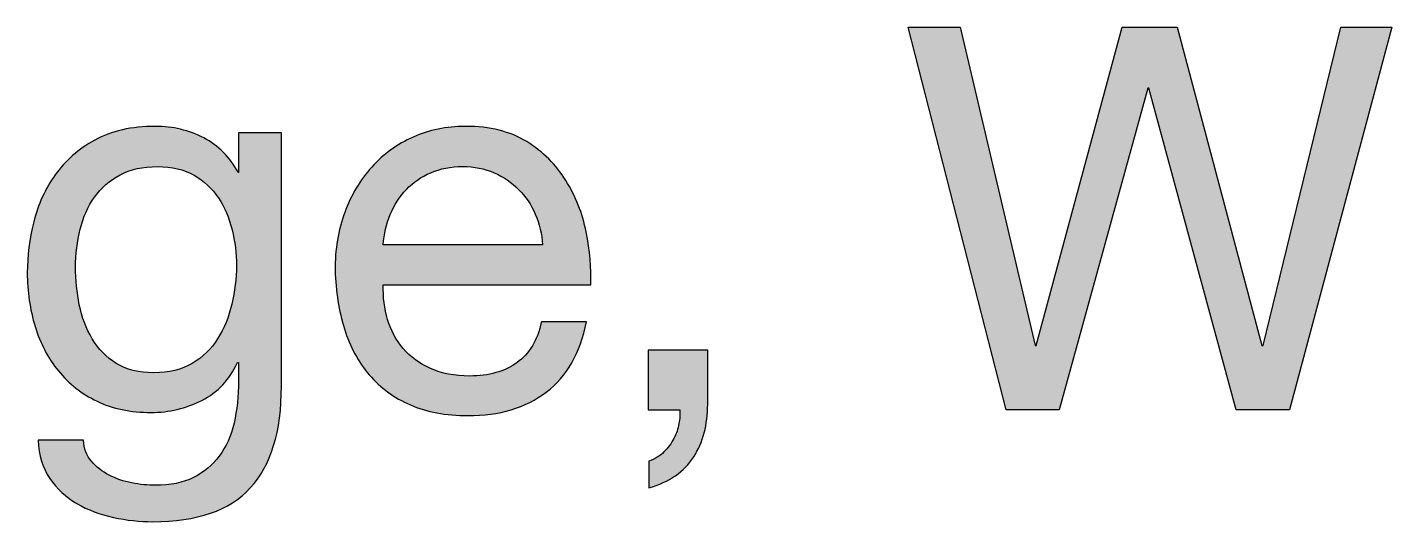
# Paper-space layout 'A2 (portrait)' of a CAD drawing. Extents: x 0 to 396, y 0 to 564.
# Drawn here: x 305.49 to 312.83, y 44.58 to 47.24 of the extents above; entities that cross this region are included whole.
import ezdxf
from ezdxf.enums import TextEntityAlignment as Align

# ---------------------------------------------------------------- set-up
doc = ezdxf.new("R2010")
doc.units = 0
doc.layers.get('0').update_dxf_attribs({"linetype": 'CONTINUOUS'})
doc.layers.get('Defpoints').update_dxf_attribs({"linetype": 'CONTINUOUS'})
doc.layers.add('JPP_Mask', color=7, linetype='CONTINUOUS')
doc.styles.add('JPP', font='arial.ttf')

# ---------------------------------------------------------------- blocks, each defined once
blk = doc.blocks.new('A2mask (portrait)')
at = {"true_color": 0x004a91}
blk.add_hatch(color=154, dxfattribs=at).paths.add_polyline_path([(312.8334, 47.238), (312.5597, 47.238), (312.1412, 45.5249), (312.1356, 45.5249), (311.68, 47.238), (311.3828, 47.238), (310.9215, 45.5249), (310.9156, 45.5249), (310.512, 47.238), (310.232, 47.238), (310.7598, 45.1788), (311.0454, 45.1788), (311.5213, 46.9093), (311.5272, 46.9093), (311.9971, 45.1788), (312.2827, 45.1788)])
h = blk.add_hatch(color=154, dxfattribs=at)
edge = h.paths.add_edge_path(flags=16)
edge.add_spline(control_points=[(306.3807, 45.4283), (306.4373, 45.4619), (306.4831, 45.5062), (306.5175, 45.561), (306.5523, 45.6157), (306.5778, 45.6778), (306.5941, 45.7469), (306.6103, 45.8162), (306.6186, 45.8854), (306.6186, 45.9547), (306.6186, 46.0199), (306.611, 46.0844), (306.5954, 46.1478), (306.5802, 46.2113), (306.5556, 46.2685), (306.5218, 46.3195), (306.4884, 46.3703), (306.4446, 46.4113), (306.3906, 46.4421), (306.3369, 46.4727), (306.2713, 46.4881), (306.1945, 46.4881), (306.1156, 46.4881), (306.0483, 46.4732), (305.9927, 46.4434), (305.937, 46.4136), (305.8913, 46.3738), (305.8558, 46.3238), (305.82, 46.2738), (305.7942, 46.2161), (305.778, 46.1507), (305.7614, 46.0854), (305.7534, 46.0171), (305.7534, 45.946), (305.7534, 45.8786), (305.7601, 45.8114), (305.7736, 45.7441), (305.7869, 45.6768), (305.8101, 45.6157), (305.8429, 45.561), (305.8754, 45.5062), (305.9188, 45.4619), (305.9725, 45.4283), (306.0265, 45.3947), (306.0937, 45.3778), (306.1743, 45.3778), (306.2551, 45.3778), (306.324, 45.3947), (306.3807, 45.4283)], knot_values=[0, 0, 0, 0, 1, 1, 1, 2, 2, 2, 3, 3, 3, 4, 4, 4, 5, 5, 5, 6, 6, 6, 7, 7, 7, 8, 8, 8, 9, 9, 9, 10, 10, 10, 11, 11, 11, 12, 12, 12, 13, 13, 13, 14, 14, 14, 15, 15, 15, 16, 16, 16, 16], degree=3, periodic=0)
edge = h.paths.add_edge_path()
edge.add_spline(control_points=[(306.6935, 44.7577), (306.5821, 44.6366), (306.4072, 44.5761), (306.1686, 44.5761), (306.0994, 44.5761), (306.0288, 44.5837), (305.9566, 44.5991), (305.8847, 44.6145), (305.819, 44.6395), (305.7604, 44.6742), (305.7017, 44.7086), (305.6534, 44.7538), (305.6149, 44.8097), (305.5765, 44.8655), (305.5553, 44.9336), (305.5513, 45.0145), (305.5513, 45.0145), (305.7965, 45.0145), (305.7965, 45.0145), (305.7985, 44.9702), (305.8124, 44.9328), (305.8383, 44.902), (305.8644, 44.8711), (305.8962, 44.8461), (305.9337, 44.8269), (305.9711, 44.8077), (306.0119, 44.7938), (306.0563, 44.7852), (306.1004, 44.7765), (306.1428, 44.7721), (306.1832, 44.7721), (306.2637, 44.7721), (306.332, 44.7862), (306.388, 44.814), (306.4436, 44.8418), (306.4897, 44.8803), (306.5261, 44.9293), (306.5629, 44.9783), (306.5891, 45.0375), (306.6057, 45.1067), (306.6219, 45.176), (306.6302, 45.2519), (306.6302, 45.3345), (306.6302, 45.3345), (306.6302, 45.4326), (306.6302, 45.4326), (306.6302, 45.4326), (306.6242, 45.4326), (306.6242, 45.4326), (306.5821, 45.3403), (306.5182, 45.2726), (306.4324, 45.2293), (306.3469, 45.1861), (306.2561, 45.1644), (306.16, 45.1644), (306.0483, 45.1644), (305.9513, 45.1846), (305.8687, 45.225), (305.7859, 45.2653), (305.7167, 45.3196), (305.661, 45.3879), (305.6053, 45.4561), (305.5636, 45.536), (305.5357, 45.6273), (305.5076, 45.7186), (305.4937, 45.8152), (305.4937, 45.9171), (305.4937, 46.0055), (305.5053, 46.0963), (305.5284, 46.1898), (305.5513, 46.2829), (305.5897, 46.3675), (305.6438, 46.4434), (305.6974, 46.5195), (305.7687, 46.5819), (305.8571, 46.631), (305.9456, 46.68), (306.0543, 46.7045), (306.1832, 46.7045), (306.2773, 46.7045), (306.3638, 46.6838), (306.4426, 46.6425), (306.5215, 46.6011), (306.5828, 46.5392), (306.6272, 46.4565), (306.6272, 46.4565), (306.6302, 46.4565), (306.6302, 46.4565), (306.6302, 46.4565), (306.6302, 46.6699), (306.6302, 46.6699), (306.6302, 46.6699), (306.8608, 46.6699), (306.8608, 46.6699), (306.8608, 46.6699), (306.8608, 45.3057), (306.8608, 45.3057), (306.8608, 45.0615), (306.8051, 44.8789), (306.6935, 44.7577)], knot_values=[0, 0, 0, 0, 1, 1, 1, 2, 2, 2, 3, 3, 3, 4, 4, 4, 5, 5, 5, 6, 6, 6, 7, 7, 7, 8, 8, 8, 9, 9, 9, 10, 10, 10, 11, 11, 11, 12, 12, 12, 13, 13, 13, 14, 14, 14, 15, 15, 15, 16, 16, 16, 17, 17, 17, 18, 18, 18, 19, 19, 19, 20, 20, 20, 21, 21, 21, 22, 22, 22, 23, 23, 23, 24, 24, 24, 25, 25, 25, 26, 26, 26, 27, 27, 27, 28, 28, 28, 29, 29, 29, 30, 30, 30, 31, 31, 31, 32, 32, 32, 33, 33, 33, 33], degree=3, periodic=0)
h = blk.add_hatch(color=154, dxfattribs=at)
edge = h.paths.add_edge_path()
edge.add_spline(control_points=[(307.4089, 45.8508), (307.4089, 45.8508), (308.5249, 45.8508), (308.5249, 45.8508), (308.5288, 45.9411), (308.5205, 46.0363), (308.5003, 46.1362)], knot_values=[12, 12, 12, 12, 13, 13, 13, 14, 14, 14, 14], degree=3, periodic=0)
edge.add_spline(control_points=[(308.5003, 46.1362), (308.4801, 46.2363), (308.4437, 46.3286), (308.3907, 46.4133)], knot_values=[11, 11, 11, 11, 12, 12, 12, 12], degree=3, periodic=0)
edge.add_spline(control_points=[(308.3907, 46.4133), (308.338, 46.4977), (308.2677, 46.5675), (308.1803, 46.6223)], knot_values=[10, 10, 10, 10, 11, 11, 11, 11], degree=3, periodic=0)
edge.add_spline(control_points=[(308.1803, 46.6223), (308.0928, 46.677), (307.9828, 46.7045), (307.8499, 46.7045)], knot_values=[9, 9, 9, 9, 10, 10, 10, 10], degree=3, periodic=0)
edge.add_spline(control_points=[(307.8499, 46.7045), (307.7482, 46.7045), (307.6544, 46.6853), (307.5689, 46.6469)], knot_values=[8, 8, 8, 8, 9, 9, 9, 9], degree=3, periodic=0)
edge.add_spline(control_points=[(307.5689, 46.6469), (307.4834, 46.6083), (307.4092, 46.5546), (307.3469, 46.4853)], knot_values=[7, 7, 7, 7, 8, 8, 8, 8], degree=3, periodic=0)
edge.add_spline(control_points=[(307.3469, 46.4853), (307.2843, 46.4161), (307.2356, 46.3344), (307.2011, 46.2401), (307.1666, 46.1459), (307.1491, 46.0421), (307.1491, 45.9287)], knot_values=[5, 5, 5, 5, 6, 6, 6, 7, 7, 7, 7], degree=3, periodic=0)
edge.add_spline(control_points=[(307.1491, 45.9287), (307.1531, 45.8152), (307.17, 45.7105), (307.1998, 45.6144)], knot_values=[4, 4, 4, 4, 5, 5, 5, 5], degree=3, periodic=0)
edge.add_spline(control_points=[(307.1998, 45.6144), (307.2296, 45.5181), (307.274, 45.4354), (307.3336, 45.3664)], knot_values=[3, 3, 3, 3, 4, 4, 4, 4], degree=3, periodic=0)
edge.add_spline(control_points=[(307.3336, 45.3664), (307.3933, 45.2971), (307.4669, 45.2433), (307.5543, 45.2048), (307.6418, 45.1664), (307.7452, 45.1472), (307.8645, 45.1472)], knot_values=[1, 1, 1, 1, 2, 2, 2, 3, 3, 3, 3], degree=3, periodic=0)
edge.add_spline(control_points=[(307.8645, 45.1472), (308.0335, 45.1472), (308.174, 45.1894), (308.2856, 45.2739)], knot_values=[0, 0, 0, 0, 1, 1, 1, 1], degree=3, periodic=0)
edge.add_spline(control_points=[(308.2856, 45.2739), (308.397, 45.3586), (308.4692, 45.4845), (308.502, 45.6518)], knot_values=[21, 21, 21, 21, 22, 22, 22, 22], degree=3, periodic=0)
edge.add_spline(control_points=[(308.502, 45.6518), (308.502, 45.6518), (308.2594, 45.6518), (308.2594, 45.6518), (308.2382, 45.5537), (308.1948, 45.4807), (308.1282, 45.4326)], knot_values=[19, 19, 19, 19, 20, 20, 20, 21, 21, 21, 21], degree=3, periodic=0)
edge.add_spline(control_points=[(308.1282, 45.4326), (308.062, 45.3846), (307.9768, 45.3606), (307.8731, 45.3606)], knot_values=[18, 18, 18, 18, 19, 19, 19, 19], degree=3, periodic=0)
edge.add_spline(control_points=[(307.8731, 45.3606), (307.7922, 45.3606), (307.722, 45.374), (307.6627, 45.4008)], knot_values=[17, 17, 17, 17, 18, 18, 18, 18], degree=3, periodic=0)
edge.add_spline(control_points=[(307.6627, 45.4008), (307.603, 45.4278), (307.554, 45.4638), (307.5156, 45.509), (307.4771, 45.5542), (307.4493, 45.6061), (307.4317, 45.6647)], knot_values=[15, 15, 15, 15, 16, 16, 16, 17, 17, 17, 17], degree=3, periodic=0)
edge.add_spline(control_points=[(307.4317, 45.6647), (307.4145, 45.7234), (307.4069, 45.7853), (307.4089, 45.8508)], knot_values=[14, 14, 14, 14, 15, 15, 15, 15], degree=3, periodic=0)
edge = h.paths.add_edge_path(flags=16)
edge.add_spline(control_points=[(308.2654, 46.0672), (308.2654, 46.0672), (307.4089, 46.0672), (307.4089, 46.0672), (307.4125, 46.1248), (307.4251, 46.1792), (307.4463, 46.23)], knot_values=[6, 6, 6, 6, 7, 7, 7, 8, 8, 8, 8], degree=3, periodic=0)
edge.add_spline(control_points=[(307.4463, 46.23), (307.4675, 46.281), (307.4963, 46.3256), (307.5328, 46.3642)], knot_values=[5, 5, 5, 5, 6, 6, 6, 6], degree=3, periodic=0)
edge.add_spline(control_points=[(307.5328, 46.3642), (307.5692, 46.4027), (307.613, 46.4328), (307.664, 46.455)], knot_values=[4, 4, 4, 4, 5, 5, 5, 5], degree=3, periodic=0)
edge.add_spline(control_points=[(307.664, 46.455), (307.715, 46.477), (307.772, 46.4881), (307.8356, 46.4881)], knot_values=[3, 3, 3, 3, 4, 4, 4, 4], degree=3, periodic=0)
edge.add_spline(control_points=[(307.8356, 46.4881), (307.8973, 46.4881), (307.9533, 46.477), (308.0043, 46.455)], knot_values=[2, 2, 2, 2, 3, 3, 3, 3], degree=3, periodic=0)
edge.add_spline(control_points=[(308.0043, 46.455), (308.0553, 46.4328), (308.0994, 46.4031), (308.1368, 46.3655)], knot_values=[1, 1, 1, 1, 2, 2, 2, 2], degree=3, periodic=0)
edge.add_spline(control_points=[(308.1368, 46.3655), (308.1746, 46.3281), (308.2044, 46.2834), (308.2263, 46.2315)], knot_values=[0, 0, 0, 0, 1, 1, 1, 1], degree=3, periodic=0)
edge.add_spline(control_points=[(308.2263, 46.2315), (308.2485, 46.1797), (308.2614, 46.1248), (308.2654, 46.0672)], knot_values=[8, 8, 8, 8, 9, 9, 9, 9], degree=3, periodic=0)
h = blk.add_hatch(color=154, dxfattribs=at)
edge = h.paths.add_edge_path()
edge.add_spline(control_points=[(309.1538, 45.2076), (309.1538, 45.2076), (309.1538, 45.4989), (309.1538, 45.4989), (309.1538, 45.4989), (309.1087, 45.4989), (309.0524, 45.4989)], knot_values=[10.624977, 10.624977, 10.624977, 10.624977, 11.624977, 11.624977, 11.624977, 12, 12, 12, 12], degree=3, periodic=0)
edge.add_spline(control_points=[(309.0524, 45.4989), (308.996, 45.4989), (308.9285, 45.4989), (308.8834, 45.4989)], knot_values=[10.249985, 10.249985, 10.249985, 10.249985, 10.624977, 10.624977, 10.624977, 10.624977], degree=3, periodic=0)
edge.add_spline(control_points=[(308.8834, 45.4989), (308.8721, 45.4989), (308.8623, 45.4989), (308.8544, 45.4989)], knot_values=[10.156237, 10.156237, 10.156237, 10.156237, 10.249985, 10.249985, 10.249985, 10.249985], degree=3, periodic=0)
edge.add_spline(control_points=[(308.8333, 45.4989), (308.8333, 45.4989), (308.8333, 45.4989), (308.8333, 45.4989), (308.8333, 45.4989), (308.8333, 45.4989), (308.8333, 45.4989)], knot_values=[9.999502, 9.999502, 9.999502, 9.999502, 10, 10, 10, 10.000967, 10.000967, 10.000967, 10.000967], degree=3, periodic=0)
edge.add_spline(control_points=[(308.8333, 45.4933), (308.8333, 45.4912), (308.8333, 45.4884), (308.8333, 45.4851)], knot_values=[9.874992, 9.874992, 9.874992, 9.874992, 9.921867, 9.921867, 9.921867, 9.921867], degree=3, periodic=0)
edge.add_spline(control_points=[(308.8333, 45.4851), (308.8333, 45.472), (308.8333, 45.4504), (308.8333, 45.4247)], knot_values=[9.687496, 9.687496, 9.687496, 9.687496, 9.874992, 9.874992, 9.874992, 9.874992], degree=3, periodic=0)
edge.add_spline(control_points=[(308.8333, 45.4247), (308.8333, 45.3989), (308.8333, 45.3689), (308.8333, 45.3388)], knot_values=[9.5, 9.5, 9.5, 9.5, 9.687496, 9.687496, 9.687496, 9.687496], degree=3, periodic=0)
edge.add_spline(control_points=[(308.8333, 45.3388), (308.8333, 45.3088), (308.8333, 45.2788), (308.8333, 45.253)], knot_values=[9.312504, 9.312504, 9.312504, 9.312504, 9.5, 9.5, 9.5, 9.5], degree=3, periodic=0)
edge.add_spline(control_points=[(308.8333, 45.253), (308.8333, 45.2273), (308.8333, 45.2057), (308.8333, 45.1926)], knot_values=[9.125007, 9.125007, 9.125007, 9.125007, 9.312504, 9.312504, 9.312504, 9.312504], degree=3, periodic=0)
edge.add_spline(control_points=[(308.8333, 45.1788), (308.8333, 45.1788), (308.8333, 45.1788), (308.8333, 45.1788), (308.8333, 45.1788), (308.8333, 45.1788), (308.8333, 45.1788)], knot_values=[8.999033, 8.999033, 8.999033, 8.999033, 9.000264, 9.000264, 9.000264, 9.001231, 9.001231, 9.001231, 9.001231], degree=3, periodic=0)
edge.add_spline(control_points=[(308.8353, 45.1788), (308.8371, 45.1788), (308.8403, 45.1788), (308.8445, 45.1788)], knot_values=[8.843763, 8.843763, 8.843763, 8.843763, 8.937511, 8.937511, 8.937511, 8.937511], degree=3, periodic=0)
edge.add_spline(control_points=[(308.8445, 45.1788), (308.8487, 45.1788), (308.854, 45.1788), (308.86, 45.1788)], knot_values=[8.750015, 8.750015, 8.750015, 8.750015, 8.843763, 8.843763, 8.843763, 8.843763], degree=3, periodic=0)
edge.add_spline(control_points=[(308.86, 45.1788), (308.8839, 45.1788), (308.9198, 45.1788), (308.9498, 45.1788)], knot_values=[8.375023, 8.375023, 8.375023, 8.375023, 8.750015, 8.750015, 8.750015, 8.750015], degree=3, periodic=0)
edge.add_spline(control_points=[(308.9498, 45.1788), (308.9797, 45.1788), (309.0037, 45.1788), (309.0037, 45.1788), (309.0056, 45.1558), (309.004, 45.1308), (308.9993, 45.1038)], knot_values=[7, 7, 7, 7, 7.375023, 7.375023, 7.375023, 8.375023, 8.375023, 8.375023, 8.375023], degree=3, periodic=0)
edge.add_spline(control_points=[(308.9993, 45.1038), (308.9944, 45.0769), (308.9854, 45.0504), (308.9718, 45.0246)], knot_values=[6, 6, 6, 6, 7, 7, 7, 7], degree=3, periodic=0)
edge.add_spline(control_points=[(308.9718, 45.0246), (308.9586, 44.9986), (308.9407, 44.9745), (308.9185, 44.9523)], knot_values=[5, 5, 5, 5, 6, 6, 6, 6], degree=3, periodic=0)
edge.add_spline(control_points=[(308.9185, 44.9523), (308.8963, 44.9303), (308.8691, 44.9134), (308.8363, 44.902)], knot_values=[4, 4, 4, 4, 5, 5, 5, 5], degree=3, periodic=0)
edge.add_spline(control_points=[(308.8363, 44.902), (308.8363, 44.902), (308.8363, 44.7577), (308.8363, 44.7577), (308.948, 44.7905), (309.0285, 44.8461), (309.0785, 44.925), (309.1286, 45.0039), (309.1538, 45.0981), (309.1538, 45.2076)], knot_values=[1, 1, 1, 1, 2, 2, 2, 3, 3, 3, 4, 4, 4, 4], degree=3, periodic=0)
at = {"layer": 'Defpoints', "color": 154, "true_color": 0x004a91}
blk.add_lwpolyline([(311.9971, 45.1788), (311.5272, 46.9093), (311.5213, 46.9093), (311.0454, 45.1788), (310.7598, 45.1788), (310.232, 47.238), (310.512, 47.238), (310.9156, 45.5249), (310.9215, 45.5249), (311.3828, 47.238), (311.68, 47.238), (312.1356, 45.5249), (312.1412, 45.5249), (312.5597, 47.238), (312.8334, 47.238), (312.2827, 45.1788), (311.9971, 45.1788)], dxfattribs=at)
for points, knots in [([(306.6935, 44.7577), (306.5821, 44.6366), (306.4072, 44.5761), (306.1686, 44.5761), (306.0994, 44.5761), (306.0288, 44.5837), (305.9566, 44.5991), (305.8847, 44.6145), (305.819, 44.6395), (305.7604, 44.6742), (305.7017, 44.7086), (305.6534, 44.7538), (305.6149, 44.8097), (305.5765, 44.8655), (305.5553, 44.9336), (305.5513, 45.0145), (305.5513, 45.0145), (305.7965, 45.0145), (305.7965, 45.0145), (305.7985, 44.9702), (305.8124, 44.9328), (305.8383, 44.902), (305.8644, 44.8711), (305.8962, 44.8461), (305.9337, 44.8269), (305.9711, 44.8077), (306.0119, 44.7938), (306.0563, 44.7852), (306.1004, 44.7765), (306.1428, 44.7721), (306.1832, 44.7721), (306.2637, 44.7721), (306.332, 44.7862), (306.388, 44.814), (306.4436, 44.8418), (306.4897, 44.8803), (306.5261, 44.9293), (306.5629, 44.9783), (306.5891, 45.0375), (306.6057, 45.1067), (306.6219, 45.176), (306.6302, 45.2519), (306.6302, 45.3345), (306.6302, 45.3345), (306.6302, 45.4326), (306.6302, 45.4326), (306.6302, 45.4326), (306.6242, 45.4326), (306.6242, 45.4326), (306.5821, 45.3403), (306.5182, 45.2726), (306.4324, 45.2293), (306.3469, 45.1861), (306.2561, 45.1644), (306.16, 45.1644), (306.0483, 45.1644), (305.9513, 45.1846), (305.8687, 45.225), (305.7859, 45.2653), (305.7167, 45.3196), (305.661, 45.3879), (305.6053, 45.4561), (305.5636, 45.536), (305.5357, 45.6273), (305.5076, 45.7186), (305.4937, 45.8152), (305.4937, 45.9171), (305.4937, 46.0055), (305.5053, 46.0963), (305.5284, 46.1898), (305.5513, 46.2829), (305.5897, 46.3675), (305.6438, 46.4434), (305.6974, 46.5195), (305.7687, 46.5819), (305.8571, 46.631), (305.9456, 46.68), (306.0543, 46.7045), (306.1832, 46.7045), (306.2773, 46.7045), (306.3638, 46.6838), (306.4426, 46.6425), (306.5215, 46.6011), (306.5828, 46.5392), (306.6272, 46.4565), (306.6272, 46.4565), (306.6302, 46.4565), (306.6302, 46.4565), (306.6302, 46.4565), (306.6302, 46.6699), (306.6302, 46.6699), (306.6302, 46.6699), (306.8608, 46.6699), (306.8608, 46.6699), (306.8608, 46.6699), (306.8608, 45.3057), (306.8608, 45.3057), (306.8608, 45.0615), (306.8051, 44.8789), (306.6935, 44.7577)], [0, 0, 0, 0, 1, 1, 1, 2, 2, 2, 3, 3, 3, 4, 4, 4, 5, 5, 5, 6, 6, 6, 7, 7, 7, 8, 8, 8, 9, 9, 9, 10, 10, 10, 11, 11, 11, 12, 12, 12, 13, 13, 13, 14, 14, 14, 15, 15, 15, 16, 16, 16, 17, 17, 17, 18, 18, 18, 19, 19, 19, 20, 20, 20, 21, 21, 21, 22, 22, 22, 23, 23, 23, 24, 24, 24, 25, 25, 25, 26, 26, 26, 27, 27, 27, 28, 28, 28, 29, 29, 29, 30, 30, 30, 31, 31, 31, 32, 32, 32, 33, 33, 33, 33]), ([(308.2856, 45.2739), (308.174, 45.1894), (308.0335, 45.1472), (307.8645, 45.1472), (307.7452, 45.1472), (307.6418, 45.1664), (307.5543, 45.2048), (307.4669, 45.2433), (307.3933, 45.2971), (307.3336, 45.3664), (307.274, 45.4354), (307.2296, 45.5181), (307.1998, 45.6144), (307.17, 45.7105), (307.1531, 45.8152), (307.1491, 45.9287), (307.1491, 46.0421), (307.1666, 46.1459), (307.2011, 46.2401), (307.2356, 46.3344), (307.2843, 46.4161), (307.3469, 46.4853), (307.4092, 46.5546), (307.4834, 46.6083), (307.5689, 46.6469), (307.6544, 46.6853), (307.7482, 46.7045), (307.8499, 46.7045), (307.9828, 46.7045), (308.0928, 46.677), (308.1803, 46.6223), (308.2677, 46.5675), (308.338, 46.4977), (308.3907, 46.4133), (308.4437, 46.3286), (308.4801, 46.2363), (308.5003, 46.1362), (308.5205, 46.0363), (308.5288, 45.9411), (308.5249, 45.8508), (308.5249, 45.8508), (307.4089, 45.8508), (307.4089, 45.8508), (307.4069, 45.7853), (307.4145, 45.7234), (307.4317, 45.6647), (307.4493, 45.6061), (307.4771, 45.5542), (307.5156, 45.509), (307.554, 45.4638), (307.603, 45.4278), (307.6627, 45.4008), (307.722, 45.374), (307.7922, 45.3606), (307.8731, 45.3606), (307.9768, 45.3606), (308.062, 45.3846), (308.1282, 45.4326), (308.1948, 45.4807), (308.2382, 45.5537), (308.2594, 45.6518), (308.2594, 45.6518), (308.502, 45.6518), (308.502, 45.6518), (308.4692, 45.4845), (308.397, 45.3586), (308.2856, 45.2739)], [0, 0, 0, 0, 1, 1, 1, 2, 2, 2, 3, 3, 3, 4, 4, 4, 5, 5, 5, 6, 6, 6, 7, 7, 7, 8, 8, 8, 9, 9, 9, 10, 10, 10, 11, 11, 11, 12, 12, 12, 13, 13, 13, 14, 14, 14, 15, 15, 15, 16, 16, 16, 17, 17, 17, 18, 18, 18, 19, 19, 19, 20, 20, 20, 21, 21, 21, 22, 22, 22, 22]), ([(306.3807, 45.4283), (306.4373, 45.4619), (306.4831, 45.5062), (306.5175, 45.561), (306.5523, 45.6157), (306.5778, 45.6778), (306.5941, 45.7469), (306.6103, 45.8162), (306.6186, 45.8854), (306.6186, 45.9547), (306.6186, 46.0199), (306.611, 46.0844), (306.5954, 46.1478), (306.5802, 46.2113), (306.5556, 46.2685), (306.5218, 46.3195), (306.4884, 46.3703), (306.4446, 46.4113), (306.3906, 46.4421), (306.3369, 46.4727), (306.2713, 46.4881), (306.1945, 46.4881), (306.1156, 46.4881), (306.0483, 46.4732), (305.9927, 46.4434), (305.937, 46.4136), (305.8913, 46.3738), (305.8558, 46.3238), (305.82, 46.2738), (305.7942, 46.2161), (305.778, 46.1507), (305.7614, 46.0854), (305.7534, 46.0171), (305.7534, 45.946), (305.7534, 45.8786), (305.7601, 45.8114), (305.7736, 45.7441), (305.7869, 45.6768), (305.8101, 45.6157), (305.8429, 45.561), (305.8754, 45.5062), (305.9188, 45.4619), (305.9725, 45.4283), (306.0265, 45.3947), (306.0937, 45.3778), (306.1743, 45.3778), (306.2551, 45.3778), (306.324, 45.3947), (306.3807, 45.4283)], [0, 0, 0, 0, 1, 1, 1, 2, 2, 2, 3, 3, 3, 4, 4, 4, 5, 5, 5, 6, 6, 6, 7, 7, 7, 8, 8, 8, 9, 9, 9, 10, 10, 10, 11, 11, 11, 12, 12, 12, 13, 13, 13, 14, 14, 14, 15, 15, 15, 16, 16, 16, 16]), ([(308.2263, 46.2315), (308.2044, 46.2834), (308.1746, 46.3281), (308.1368, 46.3655), (308.0994, 46.4031), (308.0553, 46.4328), (308.0043, 46.455), (307.9533, 46.477), (307.8973, 46.4881), (307.8356, 46.4881), (307.772, 46.4881), (307.715, 46.477), (307.664, 46.455), (307.613, 46.4328), (307.5692, 46.4027), (307.5328, 46.3642), (307.4963, 46.3256), (307.4675, 46.281), (307.4463, 46.23), (307.4251, 46.1792), (307.4125, 46.1248), (307.4089, 46.0672), (307.4089, 46.0672), (308.2654, 46.0672), (308.2654, 46.0672), (308.2614, 46.1248), (308.2485, 46.1797), (308.2263, 46.2315)], [0, 0, 0, 0, 1, 1, 1, 2, 2, 2, 3, 3, 3, 4, 4, 4, 5, 5, 5, 6, 6, 6, 7, 7, 7, 8, 8, 8, 9, 9, 9, 9]), ([(309.1538, 45.4989), (309.1538, 45.4989), (309.1538, 45.2076), (309.1538, 45.2076), (309.1538, 45.0981), (309.1286, 45.0039), (309.0785, 44.925), (309.0285, 44.8461), (308.948, 44.7905), (308.8363, 44.7577), (308.8363, 44.7577), (308.8363, 44.902), (308.8363, 44.902), (308.8691, 44.9134), (308.8963, 44.9303), (308.9185, 44.9523), (308.9407, 44.9745), (308.9586, 44.9986), (308.9718, 45.0246), (308.9854, 45.0504), (308.9944, 45.0769), (308.9993, 45.1038), (309.004, 45.1308), (309.0056, 45.1558), (309.0037, 45.1788), (309.0037, 45.1788), (308.8333, 45.1788), (308.8333, 45.1788), (308.8333, 45.1788), (308.8333, 45.4989), (308.8333, 45.4989), (308.8333, 45.4989), (309.1538, 45.4989), (309.1538, 45.4989)], [0, 0, 0, 0, 1, 1, 1, 2, 2, 2, 3, 3, 3, 4, 4, 4, 5, 5, 5, 6, 6, 6, 7, 7, 7, 8, 8, 8, 9, 9, 9, 10, 10, 10, 11, 11, 11, 11])]:
    blk.add_open_spline(points, degree=3, knots=knots, dxfattribs=at)
at = {"color": 7, "style": 'JPP'}
for tag, p in [('Client', (348.6, 80.5)), ('Project1', (348.6, 63)), ('Project2', (348.6, 57.75)), ('Project3', (348.6, 52.5)), ('Title1', (348.6, 40.25)), ('Title2', (348.6, 35)), ('Title3', (348.6, 29.75)), ('Status', (273, 5.25))]:
    blk.add_attdef(tag, text='', height=2.5, dxfattribs=at).set_placement(p, align=Align.MIDDLE_LEFT)
at = {"color": 2, "style": 'JPP'}
for tag, p in [('Scale', (292.25, 17.5)), ('Checked', (355.25, 17.5)), ('Drawn', (323.75, 17.5)), ('Date', (386.75, 17.5))]:
    blk.add_attdef(tag, text='', height=1.4, dxfattribs=at).set_placement(p, align=Align.MIDDLE_CENTER)
at = {"color": 6, "style": 'JPP'}
for tag, p in [('Ref', (336, 5.25)), ('DrgNo.', (365.4, 5.25))]:
    blk.add_attdef(tag, text='', height=2.8, dxfattribs=at).set_placement(p, align=Align.MIDDLE_LEFT)
blk.add_attdef('Rev', text='', height=2.8, dxfattribs=at).set_placement((389.3923, 5.25), align=Align.MIDDLE_CENTER)

psp = doc.layouts.new('A2 (portrait)')

# ---------------------------------------------------------------- block references
at = {"layer": 'JPP_Mask'}
psp.add_blockref('A2mask (portrait)', (0, 0), dxfattribs=at)

doc.saveas('drawing.dxf')
